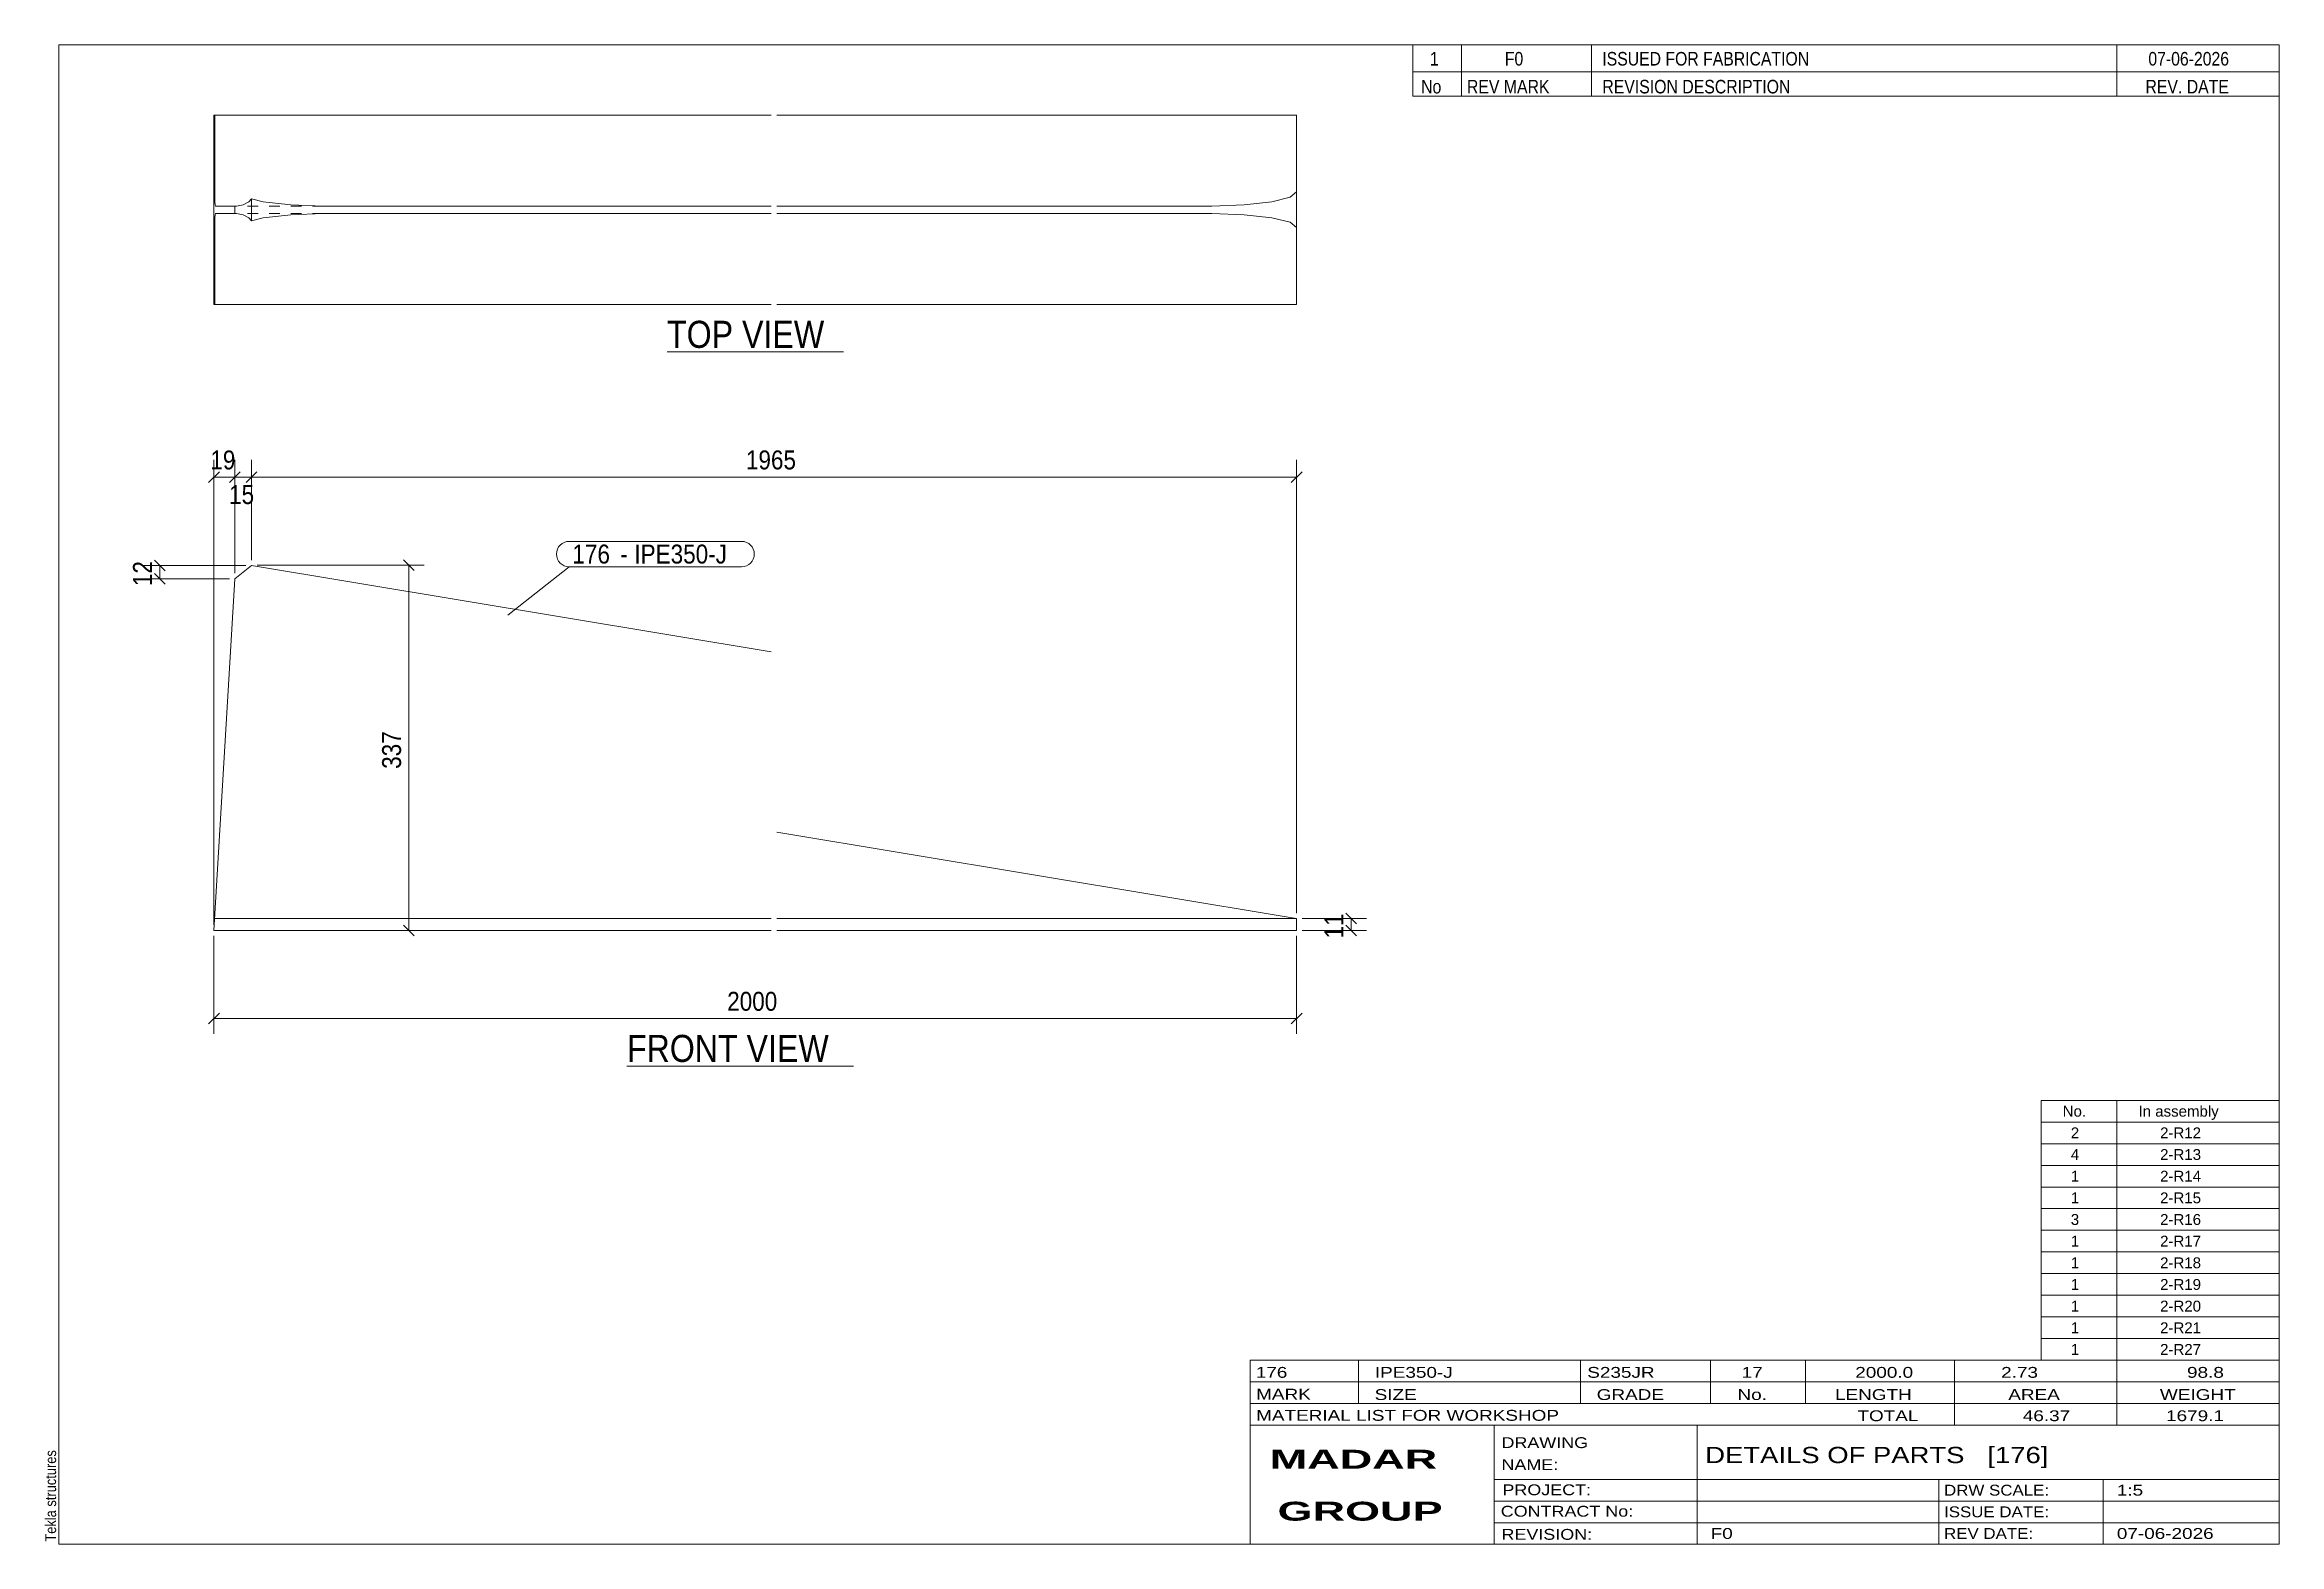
# Model space of a CAD drawing. Header units: millimetres. Extents: x 2 to 415, y 5 to 282.
import ezdxf

# ---------------------------------------------------------------- set-up
doc = ezdxf.new("R2010")
doc.units = ezdxf.units.MM
doc.linetypes.add('XKITLINE00', pattern=[0])
doc.linetypes.add('XKITLINE02', pattern=[4, 2, -2])
for name, color, linetype, lineweight in [('Dimensions', 7, 'Continuous', 0), ('DrawingSheet', 5, 'Continuous', 0), ('OtherObjectType', 7, 'Continuous', 0), ('Part', 2, 'Continuous', 0), ('PartMark', 7, 'Continuous', 0)]:
    doc.layers.add(name, color=color, linetype=linetype, lineweight=lineweight)
doc.styles.add('ARIAL', font='ARIAL.TTF')
doc.styles.add('ARIAL_BOLD', font='ARIALBD.TTF')
doc.styles.add('ARIAL_NARROW', font='ARIALN.TTF')

# ---------------------------------------------------------------- blocks, each defined once
blk = doc.blocks.new('*A1')
at = {"layer": 'Part', "color": 2, "linetype": 'XKITLINE00', "lineweight": 0}
for p, q in [((40.56, 185.8), (37.51, 183.36)), ((40.56, 185.8), (136.56, 169.88)), ((33.65, 118.4), (37.51, 183.36)), ((137.56, 136.52), (232.36, 120.8)), ((136.56, 120.6), (33.78, 120.6)), ((233.56, 120.6), (137.56, 120.6)), ((232.36, 120.8), (233.56, 120.6)), ((233.56, 118.4), (233.56, 120.6)), ((33.65, 118.4), (136.56, 118.4)), ((137.56, 118.4), (233.56, 118.4))]:
    blk.add_line(p, q, dxfattribs=at)
blk = doc.blocks.new('*A2')
at = {"layer": 'Part', "color": 2, "linetype": 'XKITLINE00', "lineweight": 0}
for p, q in [((33.78, 269), (33.65, 269)), ((33.65, 269), (33.65, 234)), ((33.78, 254.8), (33.78, 269)), ((136.56, 269), (33.78, 269)), ((233.56, 269), (137.56, 269)), ((233.56, 269), (233.56, 234)), ((33.79, 253.81), (33.78, 254.8)), ((33.83, 252.96), (33.79, 253.81)), ((33.88, 252.4), (33.83, 252.96)), ((33.93, 252.2), (33.88, 252.4)), ((37.8, 252.2), (33.93, 252.2)), ((37.51, 250.8), (37.51, 252.2)), ((39.05, 252.4), (37.8, 252.2)), ((40.1, 252.96), (39.05, 252.4)), ((40.56, 253.51), (40.1, 252.96)), ((40.56, 249.49), (40.56, 253.51)), ((42.76, 252.96), (40.56, 253.51)), ((47.84, 252.4), (42.76, 252.96)), ((53.84, 252.2), (47.84, 252.4)), ((136.56, 252.2), (53.84, 252.2)), ((217.88, 252.2), (137.56, 252.2)), ((223.88, 252.4), (217.88, 252.2)), ((228.96, 252.96), (223.88, 252.4)), ((232.36, 253.81), (228.96, 252.96)), ((233.56, 254.8), (232.36, 253.81)), ((33.78, 248.2), (33.79, 249.19)), ((33.78, 234), (33.78, 248.2)), ((33.79, 249.19), (33.83, 250.04)), ((33.83, 250.04), (33.88, 250.6)), ((33.88, 250.6), (33.93, 250.8)), ((37.8, 250.8), (33.93, 250.8)), ((37.8, 250.8), (39.05, 250.6)), ((39.05, 250.6), (40.1, 250.04)), ((40.1, 250.04), (40.56, 249.49)), ((40.56, 249.49), (42.76, 250.04)), ((42.76, 250.04), (47.84, 250.6)), ((47.84, 250.6), (53.84, 250.8)), ((136.56, 250.8), (53.84, 250.8)), ((217.88, 250.8), (137.56, 250.8)), ((217.88, 250.8), (223.88, 250.6)), ((223.88, 250.6), (228.96, 250.04)), ((228.96, 250.04), (232.36, 249.19)), ((232.36, 249.19), (233.56, 248.2)), ((136.56, 234), (33.65, 234)), ((233.56, 234), (137.56, 234))]:
    blk.add_line(p, q, dxfattribs=at)
at = {"layer": 'Part', "color": 7, "linetype": 'XKITLINE02', "lineweight": 0}
for p, q in [((33.65, 269), (33.78, 269)), ((53.84, 252.2), (37.8, 252.2)), ((53.84, 250.8), (37.8, 250.8)), ((33.65, 234), (33.78, 234))]:
    blk.add_line(p, q, dxfattribs=at)
blk = doc.blocks.new('*A3')
at = {"layer": 'DrawingSheet', "color": 5, "linetype": 'XKITLINE00', "lineweight": 0}
for p, q in [((415, 282), (5, 282)), ((5, 282), (5, 5)), ((415, 5), (415, 282)), ((5, 5), (415, 5))]:
    blk.add_line(p, q, dxfattribs=at)
at = {"layer": 'DrawingSheet', "color": 5, "style": 'ARIAL', "width": 0.85}
blk.add_text('Tekla structures', height=2, rotation=90, dxfattribs=at).set_placement((4.5, 5.5))
blk = doc.blocks.new('*A4')
at = {"layer": 'OtherObjectType', "color": 7, "linetype": 'XKITLINE00', "lineweight": 0}
for p, q in [((371, 87), (415, 87)), ((371, 83), (371, 87)), ((385, 83), (385, 87)), ((415, 83), (415, 87)), ((371, 83), (415, 83)), ((371, 79), (371, 83)), ((385, 79), (385, 83)), ((415, 79), (415, 83)), ((371, 79), (415, 79)), ((371, 75), (371, 79)), ((385, 75), (385, 79)), ((415, 75), (415, 79)), ((371, 75), (415, 75)), ((371, 71), (371, 75)), ((385, 71), (385, 75)), ((415, 71), (415, 75)), ((371, 71), (415, 71)), ((371, 67), (371, 71)), ((385, 67), (385, 71)), ((415, 67), (415, 71)), ((371, 67), (415, 67)), ((371, 63), (371, 67)), ((385, 63), (385, 67)), ((415, 63), (415, 67)), ((371, 63), (415, 63)), ((371, 59), (371, 63)), ((385, 59), (385, 63)), ((415, 59), (415, 63)), ((371, 59), (415, 59)), ((371, 55), (371, 59)), ((385, 55), (385, 59)), ((415, 55), (415, 59)), ((371, 55), (415, 55)), ((371, 51), (371, 55)), ((385, 51), (385, 55)), ((415, 51), (415, 55)), ((371, 51), (415, 51)), ((371, 47), (371, 51)), ((385, 47), (385, 51)), ((415, 47), (415, 51)), ((371, 47), (415, 47)), ((371, 43), (371, 47)), ((385, 43), (385, 47)), ((415, 43), (415, 47)), ((371, 43), (415, 43)), ((371, 39), (371, 43)), ((385, 39), (385, 43)), ((415, 39), (415, 43)), ((371, 39), (415, 39))]:
    blk.add_line(p, q, dxfattribs=at)
at = {"layer": 'OtherObjectType', "color": 7, "style": 'ARIAL_NARROW', "width": 1.211571}
for s, p in [('No.', (375, 84)), ('In assembly', (389, 84)), ('2', (376.5, 80)), ('2-R12', (392.99, 80)), ('4', (376.5, 76)), ('2-R13', (392.99, 76)), ('1', (376.5, 72)), ('2-R14', (392.99, 72)), ('3', (376.5, 64)), ('1', (376.5, 68)), ('2-R15', (392.99, 68)), ('2-R16', (392.99, 64)), ('1', (376.5, 60)), ('2-R17', (392.99, 60)), ('1', (376.5, 56)), ('2-R18', (392.99, 56)), ('1', (376.5, 52)), ('2-R19', (392.99, 52)), ('1', (376.5, 48)), ('2-R20', (392.99, 48)), ('1', (376.5, 44)), ('2-R21', (392.99, 44)), ('1', (376.5, 40)), ('2-R27', (392.99, 40))]:
    blk.add_text(s, height=2, dxfattribs=at).set_placement(p)
blk = doc.blocks.new('*A5')
at = {"layer": 'OtherObjectType', "color": 7, "linetype": 'XKITLINE00', "lineweight": 0}
for p, q in [((255, 282), (415, 282)), ((415, 282), (255, 282)), ((255, 282), (255, 277)), ((264, 282), (264, 277)), ((288, 282), (288, 277)), ((385, 282), (385, 277)), ((415, 282), (415, 277)), ((255, 277), (415, 277)), ((255, 277), (255, 272.5)), ((255, 277), (415, 277)), ((264, 277), (264, 272.5)), ((288, 277), (288, 272.5)), ((385, 277), (385, 272.5)), ((415, 277), (415, 272.5)), ((415, 272.5), (255, 272.5))]:
    blk.add_line(p, q, dxfattribs=at)
at = {"layer": 'OtherObjectType', "color": 7, "style": 'ARIAL_NARROW'}
for s, width, p in [('1', 1.017001, (258.16, 278.15)), ('F0', 1.017001, (272, 278.15)), ('ISSUED FOR FABRICATION', 1.017001, (290, 278.15)), ('07-06-2026', 1.017001, (390.82, 278.15)), ('No', 1.02, (256.54, 273)), ('REV MARK', 1.02, (265, 273)), ('REVISION DESCRIPTION', 1.02, (290, 273)), ('REV. DATE', 1.02, (390.28, 273))]:
    blk.add_text(s, height=2.5, dxfattribs=dict(at, width=width)).set_placement(p)
blk = doc.blocks.new('*A6')
at = {"layer": 'OtherObjectType', "color": 7, "linetype": 'XKITLINE00', "lineweight": 0}
for p, q in [((225, 39), (415, 39)), ((225, 39), (225, 35)), ((225, 39), (415, 39)), ((245, 35), (245, 39)), ((286, 35), (286, 39)), ((310, 35), (310, 39)), ((327.5, 35), (327.5, 39)), ((355, 35), (355, 39)), ((385, 35), (385, 39)), ((415, 35), (415, 39)), ((225, 35), (415, 35)), ((225, 35), (225, 5)), ((225, 35), (415, 35)), ((245, 31), (245, 35)), ((286, 31), (286, 35)), ((310, 31), (310, 35)), ((327.5, 31), (327.5, 35)), ((355, 31), (355, 35)), ((385, 31), (385, 35)), ((415, 31), (415, 35)), ((225, 31), (415, 31)), ((355, 27), (355, 31)), ((385, 27), (385, 31)), ((415, 27), (415, 31)), ((225, 27), (415, 27)), ((270, 21), (270, 27)), ((307.5, 17), (307.5, 27)), ((415, 21), (415, 27)), ((270, 21), (270, 5)), ((415, 17), (415, 21)), ((270, 17), (415, 17)), ((307.5, 5), (307.5, 17)), ((352.16, 13), (352.16, 17)), ((382.5, 5), (382.5, 17)), ((415, 13), (415, 17)), ((270, 13), (415, 13)), ((352.16, 5), (352.16, 13)), ((415, 9), (415, 13)), ((270, 9), (415, 9)), ((415, 5), (415, 9)), ((225, 5), (415, 5)), ((262.5, 5), (415, 5))]:
    blk.add_line(p, q, dxfattribs=at)
at = {"layer": 'OtherObjectType', "color": 7, "style": 'ARIAL_NARROW'}
for s, height, width, p in [('176', 2, 1.525501, (226.01, 35.76)), ('IPE350-J', 2, 1.525501, (248, 35.76)), ('S235JR', 2, 1.525501, (287.22, 35.76)), ('17', 2, 1.525501, (315.73, 35.76)), ('2000.0', 2, 1.525501, (336.7, 35.76)), ('2.73', 2, 1.525501, (363.64, 35.76)), ('98.8', 2, 1.525501, (397.96, 35.76)), ('MARK', 2, 1.525501, (226.08, 31.73)), ('SIZE', 2, 1.525501, (247.96, 31.66)), ('GRADE', 2, 1.525501, (288.96, 31.66)), ('No.', 2, 1.525501, (314.96, 31.66)), ('LENGTH', 2, 1.525501, (332.96, 31.66)), ('AREA', 2, 1.525501, (364.96, 31.66)), ('WEIGHT', 2, 1.525501, (392.96, 31.66)), ('MATERIAL LIST FOR WORKSHOP', 2, 1.525501, (226.08, 27.82)), ('TOTAL', 2, 1.525501, (337.1, 27.75)), ('46.37', 2, 1.525501, (367.64, 27.75)), ('1679.1', 2, 1.525501, (394.09, 27.75)), ('DRAWING', 2, 1.445, (271.38, 22.78)), ('NAME:', 2, 1.445, (271.38, 18.72)), ('DETAILS OF PARTS   [176]', 3, 1.474651, (309, 20)), ('PROJECT:', 2, 1.445, (271.55, 14.07)), ('DRW SCALE:', 2, 1.36, (353.1, 14)), ('1:5', 2, 1.525501, (385, 14)), ('CONTRACT No:', 2, 1.445, (271.25, 10.11)), ('ISSUE DATE:', 2, 1.36, (353.1, 10)), ('REVISION:', 2, 1.445, (271.38, 5.84)), ('F0', 2, 1.525501, (310, 6)), ('REV DATE:', 2, 1.36, (353.1, 6)), ('07-06-2026', 2, 1.525501, (385, 6))]:
    blk.add_text(s, height=height, dxfattribs=dict(at, width=width)).set_placement(p)
at = {"layer": 'OtherObjectType', "color": 1, "style": 'ARIAL_BOLD', "width": 1.7}
for s, p in [('MADAR ', (228.58, 18.97)), ('GROUP', (230.03, 9.37))]:
    blk.add_text(s, height=3.5, dxfattribs=at).set_placement(p)
blk = doc.blocks.new('*A7')
at = {"layer": 'Dimensions', "color": 7, "linetype": 'XKITLINE00', "lineweight": 0}
for p, q in [((41.64, 185.87), (72.44, 185.87)), ((68.65, 186.86), (70.63, 184.88)), ((69.64, 118.4), (69.64, 185.87)), ((34.65, 118.4), (72.44, 118.4)), ((68.65, 119.39), (70.63, 117.41))]:
    blk.add_line(p, q, dxfattribs=at)
at = {"layer": 'Dimensions', "color": 3}
for p in [(69.64, 185.87), (69.64, 118.4)]:
    blk.add_point(p, dxfattribs=at)
at = {"layer": 'Dimensions', "color": 3, "style": 'ARIAL', "width": 0.85}
blk.add_text('337', height=3.5, rotation=90.0002, dxfattribs=at).set_placement((68.19, 148.24))
blk = doc.blocks.new('*A8')
at = {"layer": 'Dimensions', "color": 7, "linetype": 'XKITLINE00', "lineweight": 0}
for p, q in [((234.56, 120.6), (246.45, 120.6)), ((242.66, 121.59), (244.64, 119.61)), ((243.65, 118.4), (243.65, 120.6)), ((234.56, 118.4), (246.45, 118.4)), ((242.66, 119.39), (244.64, 117.41))]:
    blk.add_line(p, q, dxfattribs=at)
at = {"layer": 'Dimensions', "color": 3}
for p in [(243.65, 120.6), (243.65, 118.4)]:
    blk.add_point(p, dxfattribs=at)
at = {"layer": 'Dimensions', "color": 3, "style": 'ARIAL', "width": 0.85}
blk.add_text('11', height=3.5, rotation=90.0002, dxfattribs=at).set_placement((242.2, 116.9))
blk = doc.blocks.new('*A9')
at = {"layer": 'Dimensions', "color": 7, "linetype": 'XKITLINE00', "lineweight": 0}
for p, q in [((39.56, 185.8), (20.45, 185.8)), ((22.66, 186.79), (24.64, 184.81)), ((23.65, 183.36), (23.65, 185.8)), ((36.51, 183.36), (20.45, 183.36)), ((22.66, 184.35), (24.64, 182.37))]:
    blk.add_line(p, q, dxfattribs=at)
at = {"layer": 'Dimensions', "color": 3}
for p in [(23.65, 185.8), (23.65, 183.36)]:
    blk.add_point(p, dxfattribs=at)
at = {"layer": 'Dimensions', "color": 3, "style": 'ARIAL', "width": 0.85}
blk.add_text('12', height=3.5, rotation=90.0002, dxfattribs=at).set_placement((22.2, 181.99))
blk = doc.blocks.new('*A10')
at = {"layer": 'Dimensions', "color": 7, "linetype": 'XKITLINE00', "lineweight": 0}
for p, q in [((33.65, 117.4), (33.65, 99.3)), ((233.56, 117.4), (233.56, 99.3)), ((34.64, 103.09), (32.66, 101.11)), ((33.65, 102.1), (233.56, 102.1)), ((234.55, 103.09), (232.57, 101.11))]:
    blk.add_line(p, q, dxfattribs=at)
at = {"layer": 'Dimensions', "color": 3}
for p in [(33.65, 102.1), (233.56, 102.1)]:
    blk.add_point(p, dxfattribs=at)
at = {"layer": 'Dimensions', "color": 3, "style": 'ARIAL', "width": 0.85}
blk.add_text('2000', height=3.5, dxfattribs=at).set_placement((128.41, 103.55))
blk = doc.blocks.new('*A11')
at = {"layer": 'Dimensions', "color": 7, "linetype": 'XKITLINE00', "lineweight": 0}
for p, q in [((34.64, 203.09), (32.66, 201.11)), ((33.65, 119.4), (33.65, 205.3)), ((38.5, 203.09), (36.52, 201.11)), ((37.51, 184.36), (37.51, 205.3)), ((33.65, 202.1), (37.51, 202.1))]:
    blk.add_line(p, q, dxfattribs=at)
at = {"layer": 'Dimensions', "color": 3}
for p in [(33.65, 202.1), (37.51, 202.1)]:
    blk.add_point(p, dxfattribs=at)
at = {"layer": 'Dimensions', "color": 3, "style": 'ARIAL', "width": 0.85}
blk.add_text('19', height=3.5, dxfattribs=at).set_placement((32.98, 203.55))
blk = doc.blocks.new('*A12')
at = {"layer": 'Dimensions', "color": 7, "linetype": 'XKITLINE00', "lineweight": 0}
for p, q in [((38.5, 203.09), (36.52, 201.11)), ((37.51, 184.36), (37.51, 204.9)), ((41.55, 203.09), (39.57, 201.11)), ((40.56, 186.8), (40.56, 204.9)), ((37.51, 202.1), (40.56, 202.1))]:
    blk.add_line(p, q, dxfattribs=at)
at = {"layer": 'Dimensions', "color": 3}
for p in [(37.51, 202.1), (40.56, 202.1)]:
    blk.add_point(p, dxfattribs=at)
at = {"layer": 'Dimensions', "color": 3, "style": 'ARIAL', "width": 0.85}
blk.add_text('15', height=3.5, dxfattribs=at).set_placement((36.44, 197.15))
blk = doc.blocks.new('*A13')
at = {"layer": 'Dimensions', "color": 7, "linetype": 'XKITLINE00', "lineweight": 0}
for p, q in [((41.55, 203.09), (39.57, 201.11)), ((40.56, 186.8), (40.56, 205.3)), ((234.55, 203.09), (232.57, 201.11)), ((233.56, 121.6), (233.56, 205.3)), ((40.56, 202.1), (233.56, 202.1))]:
    blk.add_line(p, q, dxfattribs=at)
at = {"layer": 'Dimensions', "color": 3}
for p in [(40.56, 202.1), (233.56, 202.1)]:
    blk.add_point(p, dxfattribs=at)
at = {"layer": 'Dimensions', "color": 3, "style": 'ARIAL', "width": 0.85}
blk.add_text('1965', height=3.5, dxfattribs=at).set_placement((131.87, 203.55))
blk = doc.blocks.new('*A14')
at = {"layer": 'PartMark', "color": 7, "linetype": 'XKITLINE00', "lineweight": 0}
for p, q in [((99.23, 190.26), (131.07, 190.26)), ((87.92, 176.6), (99.23, 185.56)), ((99.23, 185.56), (131.07, 185.56))]:
    blk.add_line(p, q, dxfattribs=at)
for centre, start, end in [((99.23, 187.91), 90, 270), ((131.07, 187.91), 270, 90)]:
    blk.add_arc(centre, 2.35, start, end, dxfattribs=at)
at = {"layer": 'PartMark', "color": 1, "style": 'ARIAL', "width": 0.85}
blk.add_text('176', height=3.5, dxfattribs=at).set_placement((99.83, 186.16))
at = {"layer": 'PartMark', "color": 3, "style": 'ARIAL', "width": 0.85}
for s, p in [('-', (108.67, 186.16)), ('IPE350-J', (111.27, 186.16))]:
    blk.add_text(s, height=3.5, dxfattribs=at).set_placement(p)
blk = doc.blocks.new('*A15')
at = {"layer": 'OtherObjectType', "color": 7, "linetype": 'XKITLINE00', "lineweight": 0}
blk.add_line((109.9, 93.35), (151.75, 93.35), dxfattribs=at)
at = {"layer": 'OtherObjectType', "color": 3, "style": 'ARIAL', "width": 0.85}
blk.add_text('FRONT VIEW', height=5, dxfattribs=at).set_placement((109.9, 94.1))
blk = doc.blocks.new('*A16')
at = {"layer": 'OtherObjectType', "color": 7, "linetype": 'XKITLINE00', "lineweight": 0}
blk.add_line((117.3, 225.25), (149.91, 225.25), dxfattribs=at)
at = {"layer": 'OtherObjectType', "color": 3, "style": 'ARIAL', "width": 0.85}
blk.add_text('TOP VIEW', height=5, dxfattribs=at).set_placement((117.3, 226))

msp = doc.modelspace()

# ---------------------------------------------------------------- block references
at = {"lineweight": 0}
for name in ['*A3', '*A5', '*A2', '*A16', '*A11', '*A13', '*A12', '*A14', '*A9', '*A1', '*A7', '*A8', '*A10', '*A15', '*A4', '*A6']:
    msp.add_blockref(name, (0, 0), dxfattribs=at)

doc.saveas('drawing.dxf')
